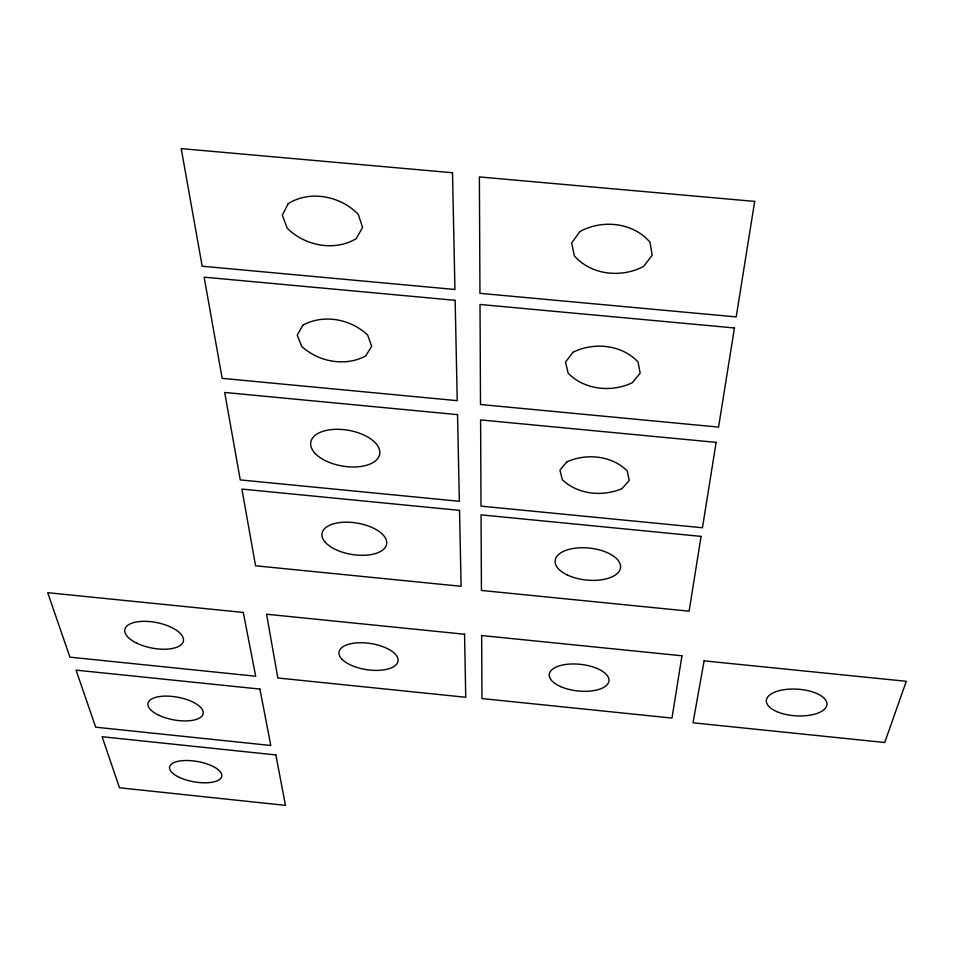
<?xml version="1.0" encoding="UTF-8"?>
<svg xmlns="http://www.w3.org/2000/svg" width="954" height="954" viewBox="0 0 954 954"><rect width="100%" height="100%" fill="white"/><g stroke="black" fill="none" stroke-linecap="round" stroke-linejoin="round"><path stroke-width="1.43" d="M681.955 655.78L671.986 718.076L481.961 698.566L481.651 635.543L681.955 655.78M701.071 536.386L689.098 611.18L481.436 590.443L481.054 514.862L701.071 536.386M716.12 442.37L702.454 527.753L481.007 506.133L480.589 419.915L716.12 442.37M734.437 327.961L718.565 427.106L480.506 404.508L480.017 304.469L734.437 327.961M754.686 201.413L736.202 316.907L479.957 293.331L479.385 176.931L754.686 201.413M704.112 660.86L693.021 722.798L884.728 742.498L906.3 681.299L704.112 660.86M288.191 203.667L282.324 215.21L287.226 228.209C304.851 245.774 334.341 251.761 356.2 238.667L362.568 227.386L358.215 214.304C340.626 196.047 310.193 189.822 288.191 203.667M302.776 325.29L297.231 335.152L301.667 346.362C318.481 361.888 345.145 366.944 365.668 355.985L371.643 346.35L367.672 335.057C350.857 318.97 323.442 313.735 302.776 325.29M579.782 231.655L571.661 243.055L574.38 255.922C591.313 275.157 621.507 278.21 643.58 266.428L652.166 255.29L650.032 242.328C633.206 222.294 602.034 219.205 579.782 231.655M572.996 352.276L565.519 362.007L568.095 373.086C584.349 389.995 611.597 392.619 632.275 382.745L640.158 373.241L638.083 362.079C621.877 344.537 593.853 341.878 572.996 352.276M566.843 461.843L559.938 470.155L562.359 479.743C577.933 494.625 602.606 496.927 621.972 488.639L629.223 480.506L627.231 470.871C611.681 455.452 586.364 453.138 566.843 461.843M452.506 172.746L181.224 148.621L202.176 266.226L454.939 289.479L452.506 172.746M455.153 300.319L204.132 277.161L222.163 378.356L457.24 400.668L455.153 300.319M457.538 414.632L224.679 392.452L240.265 479.922L459.339 501.291L457.538 414.632M459.53 510.366L241.899 489.08L255.565 565.782L461.104 586.293L459.53 510.366M464.55 634.231L266.583 614.221L277.829 677.984L465.743 697.279L464.55 634.231M243.282 612.444L47.7 592.684L69.928 657.151L255.696 676.231L243.282 612.444M259.917 689.074L76.081 670.137L95.674 727.186L270.805 745.491L259.917 689.074M275.861 754.924L102.102 736.726L119.488 787.777L285.461 805.379L275.861 754.924M179.769 777.57A26.497 10.303 10 0 0 221.614 776.902A26.497 10.303 10 0 0 185.648 760.517A26.497 10.303 10 0 0 179.769 777.57M158.913 715.273A28.048 11.496 10.5 0 0 203.035 714.164A28.048 11.496 10.5 0 0 164.792 696.122A28.048 11.496 10.5 0 0 158.913 715.273M136.577 643.079A29.872 12.974 11.1 0 0 183.335 641.434A29.872 12.974 11.1 0 0 142.444 621.352A29.872 12.974 11.1 0 0 136.577 643.079M777.474 711.899A30.385 13.356 3.6 0 0 826.581 706.175A30.385 13.356 3.6 0 0 785.846 689.456A30.385 13.356 3.6 0 0 777.474 711.899M342.033 659.262A29.836 13.225 8.7 0 0 393.12 666.989A29.836 13.225 8.7 0 0 370.414 643.485A29.836 13.225 8.7 0 0 342.033 659.262M560.582 686.582A30.027 13.38 6.2 0 0 608.676 682.146A30.027 13.38 6.2 0 0 568.071 664.199A30.027 13.38 6.2 0 0 560.582 686.582M567.415 575.035A32.877 16.051 6 0 0 620.195 569.073A32.877 16.051 6 0 0 575.858 548.109A32.877 16.051 6 0 0 567.415 575.035M314.331 452.518A34.988 18.138 9.8 0 0 374.207 461.808A34.988 18.138 9.8 0 0 347.232 430.087A34.988 18.138 9.8 0 0 314.331 452.518M325.35 542.349A32.746 15.908 9.3 0 0 381.397 550.947A32.746 15.908 9.3 0 0 356.271 522.947A32.746 15.908 9.3 0 0 325.35 542.349"/></g></svg>
